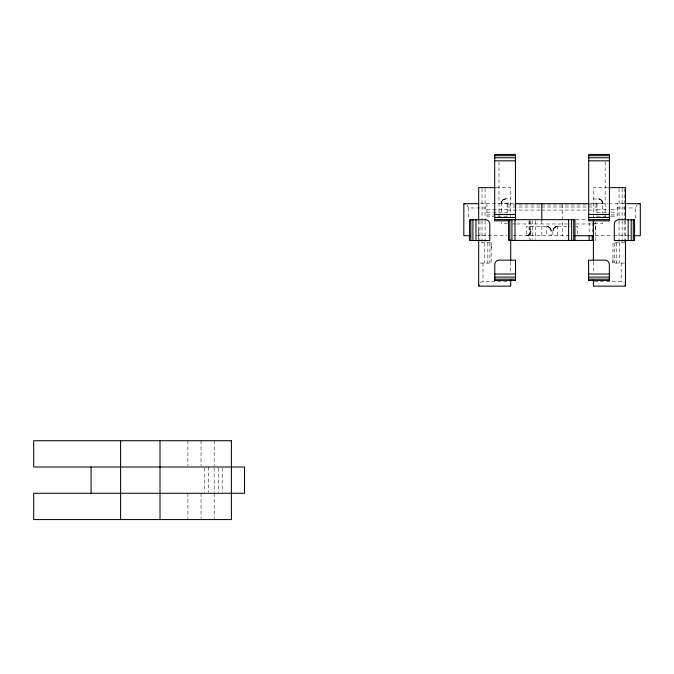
<?xml version="1.0" encoding="UTF-8"?>
<svg xmlns="http://www.w3.org/2000/svg" width="674" height="674" viewBox="0 0 674 674"><rect width="100%" height="100%" fill="white"/><g stroke="black" fill="none" stroke-linecap="round" stroke-linejoin="round"><path stroke-width="0.51" stroke-dasharray="3.37 2.53" d="M478.683 238.882L478.683 229.025M491.178 247.889L491.178 242.825L479.939 242.825M529.149 230.053L529.149 220.718M595.546 230.053L595.546 222.791M624.436 263.062L612.952 263.062L612.952 258.007M635.7 218.241L635.725 207.508L637.183 204.711M553.034 230.508L553.405 228.924M553.034 230.457L553.152 229.674M550.709 228.882L549.285 227.172L547.237 226.405L526.562 226.38L526.562 235.715A4.297 4.297 0 0 0 530.859 231.418L530.783 232.244L530.859 226.38M530.505 233.128L530.859 231.418L530.733 232.471M505.475 198.881L503.023 199.807L501.566 201.981L501.397 213.136M501.776 201.408L501.397 203.169L510.724 203.169M505.517 198.881L502.652 200.136L501.397 203.169A4.297 4.297 0 0 1 505.694 198.881L510.724 198.881M528.753 235.116L530.792 232.201M501.566 201.989L502.981 199.841L505.694 198.881L503.343 199.58L501.945 201.071M553.194 229.497L554.432 227.509L556.539 226.456L570.28 226.38M553.43 228.882L555.224 226.936M530.556 233.002L529.604 234.459L527.574 235.597M480.208 282.558L482.837 281.547L509.696 281.547M528.542 235.234L528.913 235.015L526.874 235.706L527.75 235.546M555.924 226.616C552.174 227.854 552.882 232.757 553.034 235.715M556.143 226.548L553.733 228.326L553.034 230.677A4.297 4.297 0 0 1 557.331 226.38L557.331 235.715M555.561 226.759L556.977 226.397M555.747 226.683L556.943 226.397M527.001 235.689L526.824 235.706M496.258 187.633L510.724 187.633L510.724 213.136M607.881 187.633L593.406 187.633L593.406 213.136M593.406 198.881L599.801 199.1M593.406 203.169L602.733 203.169L602.733 213.136M480.604 203.666L514.439 203.666M589.691 203.666L608.108 203.666M608.858 203.666L624.579 203.666M507.151 204.93L540.481 204.93M541.517 204.93L596.979 204.93M507.151 207.011L540.481 207.011M541.517 207.011L596.979 207.011M466.981 204.744L468.43 207.963L486.914 207.963M617.216 207.963L635.7 207.963M486.914 209.782L507.151 209.782M596.979 209.782L610.139 209.782M611.149 209.782L617.216 209.782M507.151 210.052L540.481 210.052M541.517 210.052L596.979 210.052M486.914 212.816L507.151 212.816M596.979 212.816L610.139 212.816M611.149 212.816L617.216 212.816M486.914 214.905L494 214.905M611.149 214.905L617.216 214.905M507.151 216.16L486.914 216.16L486.914 203.666M596.979 216.16L610.139 216.16M611.149 216.16L617.216 216.16L617.216 203.666M575.832 219.673L587.248 219.673M507.615 223.414L501.397 223.414L501.397 222.226M594.443 223.414L602.733 223.414L602.733 222.226M512.737 223.97L515.846 223.97M516.882 223.97L570.642 223.97M575.832 223.97L595.546 223.97M575.849 226.38L577.567 226.38L577.567 234.678M476.408 235.715L506.84 235.715M513.074 235.715L570.28 235.715M595.209 235.715L613.054 235.715M613.896 235.715L626.677 235.715M627.393 235.715L630.51 235.715M594.822 240.441L595.53 240.441L595.546 222.386M624.436 242.825L612.952 242.825L612.952 263.062M480.267 263.062L491.178 263.062L491.178 242.825M594.434 281.547L621.335 281.547L624.301 282.912M600.197 199.251L598.436 198.881A4.297 4.297 0 0 1 602.733 203.169L602.556 201.939M548.569 226.759L546.808 226.38L546.808 235.715M551.029 229.893L551.096 230.677L549.512 227.34L546.808 226.38A4.297 4.297 0 0 1 551.096 230.677L551.096 235.715M547.987 226.548L550.725 228.924M599.843 199.116L602.135 200.987M600.239 199.277L602.497 201.77M548.906 226.936L550.397 228.326M602.185 201.071L600.542 199.428L598.436 198.881L601.478 200.136L602.733 203.169L602.354 201.408M550.532 228.537L550.801 229.101M625.447 220.954L625.447 239.7M624.191 188.669L624.191 219.918M624.191 220.954L624.191 242.825M622.11 188.669L622.11 219.918M622.11 220.954L622.11 242.825M621.158 263.062L621.158 281.547M619.339 242.825L619.339 263.062M619.069 188.669L619.069 219.918M619.069 220.954L619.069 242.825M616.297 242.825L616.297 263.062M614.216 242.825L614.216 263.062M605.151 161.693L605.151 216.683M596.979 203.666L596.979 213.102M596.979 215.655L596.979 216.143M593.406 213.835L593.406 216.977M593.406 261.824L593.406 273.24M592.202 222.791L592.202 234.207M589.169 222.791L589.169 234.207M562.343 204.702L562.343 235.715M541.786 220.314L541.786 235.715M535.527 220.718L535.527 239.396M532.485 220.718L532.485 239.396M530.404 220.718L530.404 240.441M529.149 220.634L529.149 239.405M510.724 213.835L510.724 216.977M510.724 261.824L510.724 273.24M507.151 203.666L507.151 213.102M507.151 215.655L507.151 216.143M498.987 161.693L498.987 216.683M489.914 242.825L489.914 263.062M487.833 242.825L487.833 263.062M485.061 188.669L485.061 219.918M485.061 220.954L485.061 242.825M484.791 242.825L484.791 263.062M482.98 263.062L482.98 281.547M482.028 188.669L482.028 219.918M482.028 220.954L482.028 242.825M479.939 220.954L479.939 239.7M478.683 220.954L478.683 239.7M468.43 207.963L468.43 218.241M222.193 468.051L222.193 492.231M218.418 468.051L218.418 492.231M214.18 440.72L214.18 465.953M214.18 468.051L214.18 492.231M214.18 493.284L214.18 518.517M208.35 466.998L208.35 492.231M204.576 468.051L204.576 492.231M201.037 440.72L201.037 465.953M201.037 493.284L201.037 518.517M187.894 440.72L187.894 465.953M187.894 493.284L187.894 518.517"/><path stroke-width="1.01" d="M478.683 285.835L478.885 284.538M638.649 203.885L639.997 203.666M494.691 155.686L515.45 155.686M588.68 155.686L609.439 155.686M494.691 157.775L515.45 157.775M588.68 157.775L609.439 157.775M494.691 160.816L515.45 160.816M588.68 160.816L609.439 160.816M495.331 187.633L478.683 187.633L478.683 220.12M608.807 187.633L625.447 187.633L625.447 220.12M478.633 203.666L463.83 203.666L463.83 235.715L470.511 235.715M515.189 203.666L588.95 203.666M625.497 203.666L640.3 203.666L640.3 235.715L633.619 235.715M494.691 214.45L515.45 214.45M588.68 214.45L609.439 214.45M494.691 217.491L515.45 217.491M588.68 217.491L609.439 217.491M494.691 219.572L515.45 219.572M588.68 219.572L609.439 219.572M509.224 220.836L494.691 220.836L494.691 154.43L515.45 154.43L515.45 220.103M574.273 235.715L593.137 235.715M593.474 240.441L508.584 240.441L508.584 219.673L574.964 219.673L574.989 240.441M494.775 274.023L515.534 274.023M588.596 274.023L609.355 274.023M494.775 277.065L515.534 277.065M588.596 277.065L609.355 277.065M494.775 279.146L515.534 279.146M588.596 279.146L609.355 279.146M494.775 280.409L515.534 280.409M588.596 280.409L609.355 280.409M464.142 203.666L465.49 203.885M625.127 284.209L625.447 285.835M633.299 219.758L633.299 240.525M631.218 219.758L631.218 240.525M628.176 219.758L628.176 240.525M625.447 240.037L625.447 286.147L593.406 286.147L593.406 279.862M609.355 280.384L609.355 264.461A4.297 4.297 0 0 0 605.067 260.164L588.596 260.164L588.596 280.384M593.406 221.165L593.406 260.99M592.202 235.251L592.202 240.441M589.169 235.251L589.169 240.441M573.726 219.673L573.726 240.441M571.645 219.673L571.645 240.441M568.603 219.673L568.603 240.441M541.786 203.666L541.786 220.204M515.534 280.384L515.534 260.164L499.072 260.164A4.297 4.297 0 0 0 494.775 264.461L494.775 280.384M514.97 219.673L514.97 240.441M511.928 219.673L511.928 240.441M510.724 240.02L510.724 260.99M510.724 279.862L510.724 286.147L478.683 286.147L478.683 240.037M509.847 219.673L509.847 240.441M475.954 219.758L475.954 240.525M472.912 219.758L472.912 240.525M470.831 219.758L470.831 240.525M160.016 440.72L160.016 519.57M120.587 440.72L120.587 519.57M91.074 466.998L91.074 493.284M609.439 154.43L588.68 154.43L588.68 220.836L609.439 220.836L609.439 154.43M485.516 219.758L469.593 219.758L469.567 240.525L489.813 240.525L489.813 224.054A4.297 4.297 0 0 0 485.516 219.758M634.537 219.758L618.614 219.758A4.297 4.297 0 0 0 614.326 224.054L614.326 240.525L634.537 240.525L634.563 219.758M231.393 440.72L33.7 440.72L33.7 466.998L244.527 466.998L244.527 493.284L33.7 493.284L33.7 519.57L231.393 519.57L231.393 440.72"/></g></svg>
